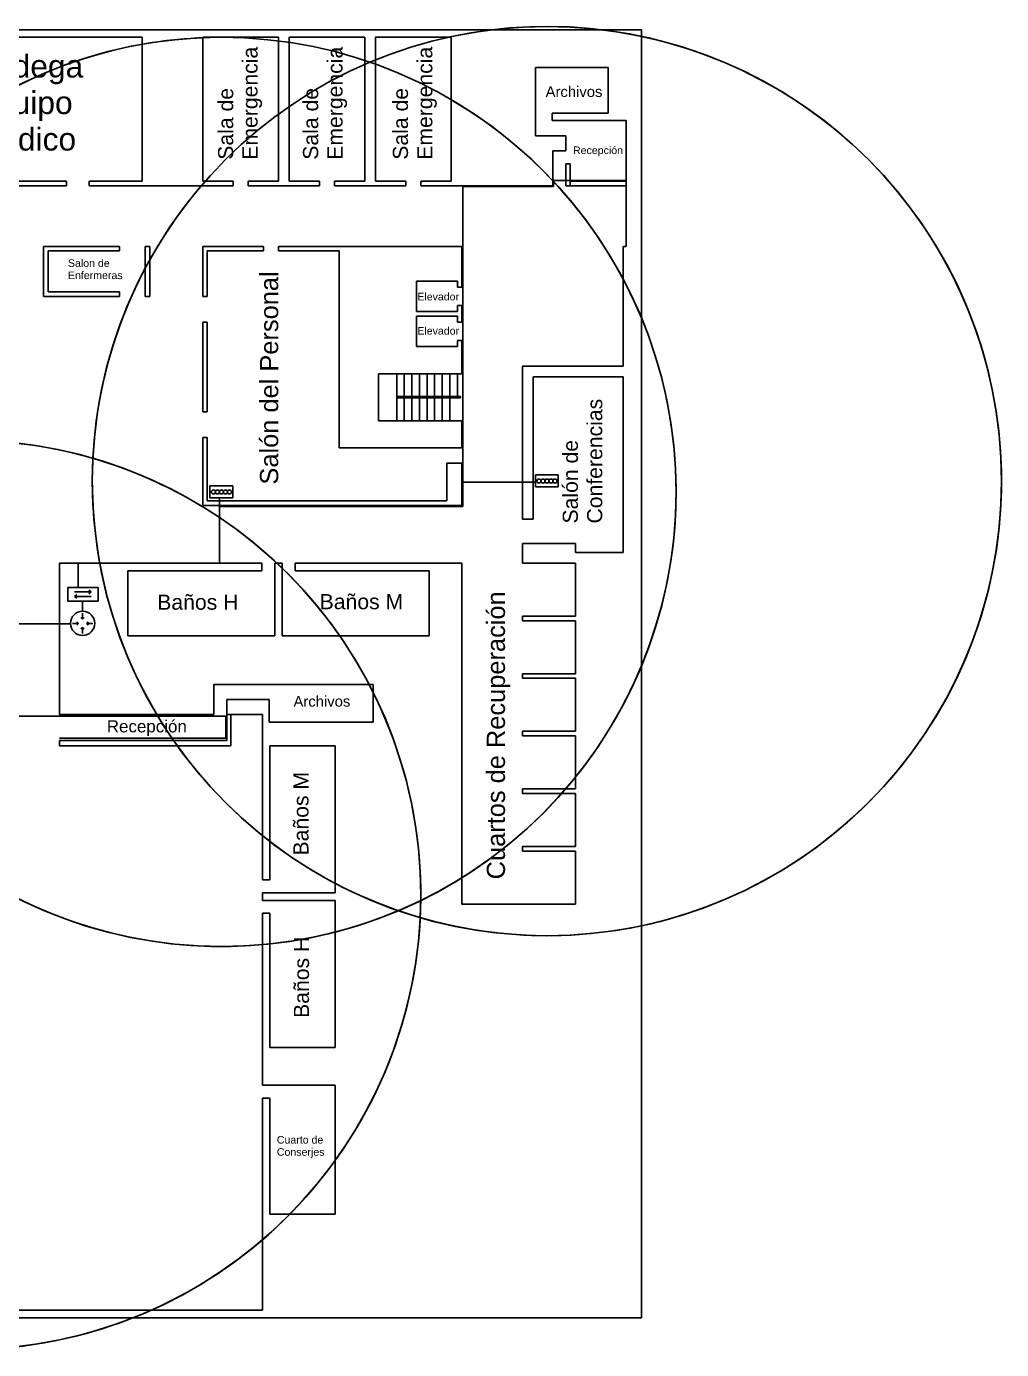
# Model space of a CAD drawing. Header units: millimetres. Extents: x 225 to 740, y 2333 to 4836.
# Drawn here: x 400.6 to 465, y 2358.4 to 2445.8 of the extents above; entities that cross this region are included whole.
import ezdxf

# ---------------------------------------------------------------- set-up
doc = ezdxf.new("R2010")
doc.units = ezdxf.units.MM
for name, color, linetype in [('DefaultArea', 30, 'Continuous'), ('DefaultNetwork', 100, 'Continuous'), ('DefaultTags', 7, 'Continuous'), ('DefaultWalls', 5, 'Continuous'), ('NoF1', 5, 'Continuous')]:
    doc.layers.add(name, color=color, linetype=linetype)
doc.styles.get("Standard").update_dxf_attribs({"font": 'arial.ttf'})

msp = doc.modelspace()

# ---------------------------------------------------------------- linework, layer by layer
at = {"layer": 'DefaultArea'}
for centre in [(434.97, 2415.756), (413.492, 2415.039), (396.643, 2388.444)]:
    msp.add_circle(centre, 30, dxfattribs=at)
for centre, start, end in [((434.97, 2415.756), 139.49625, 102.53477), ((413.492, 2415.039), 92.35993, 163.47919), ((434.97, 2415.756), 119.58947, 119.60559), ((413.492, 2415.039), 181.71494, 59.63613), ((434.97, 2415.756), 132.89586, 132.915), ((396.643, 2388.444), 121.06849, 106.42285)]:
    msp.add_arc(centre, 30, start, end, dxfattribs=at)
at = {"layer": 'DefaultNetwork', "color": 8}
for p, q in [((435.397, 2435.197), (429.411, 2435.197)), ((429.411, 2435.197), (429.426, 2415.679)), ((440.139, 2435.6), (435.397, 2435.6)), ((435.397, 2435.6), (435.397, 2435.197)), ((433.319, 2415.679), (429.426, 2415.679)), ((429.426, 2415.679), (429.426, 2414.088)), ((434.212, 2415.679), (433.319, 2415.679)), ((434.122, 2415.679), (434.212, 2415.679)), ((413.372, 2414.537), (413.372, 2414.647)), ((413.372, 2414.647), (413.372, 2410.347)), ((429.426, 2414.088), (413.372, 2414.088)), ((404.041, 2410.347), (402.797, 2410.347)), ((402.797, 2410.347), (402.797, 2406.325)), ((413.372, 2410.347), (404.041, 2410.347)), ((404.041, 2410.347), (404.041, 2408.741)), ((404.32, 2407.566), (404.32, 2407.841)), ((404.32, 2407.841), (404.32, 2407.17)), ((403.529, 2406.325), (397.475, 2406.325)), ((413.777, 2400.252), (397.471, 2400.252)), ((413.777, 2398.782), (413.777, 2400.252)), ((402.803, 2398.782), (413.777, 2398.782))]:
    msp.add_line(p, q, dxfattribs=at)
at = {"layer": 'DefaultNetwork'}
for p, q in [((434.212, 2416.165), (434.212, 2415.365)), ((435.712, 2416.165), (434.212, 2416.165)), ((435.712, 2415.365), (435.712, 2416.165)), ((412.734, 2415.447), (412.734, 2414.647)), ((414.234, 2415.447), (412.734, 2415.447)), ((414.234, 2414.647), (414.234, 2415.447)), ((434.212, 2415.365), (435.712, 2415.365)), ((412.734, 2414.647), (414.234, 2414.647))]:
    msp.add_line(p, q, dxfattribs=at)
at = {"layer": 'DefaultNetwork', "color": 6}
for p, q in [((403.347, 2407.841), (403.347, 2408.741)), ((403.347, 2408.741), (405.347, 2408.741)), ((404.897, 2408.441), (403.797, 2408.441)), ((403.797, 2408.141), (403.958, 2408.26)), ((403.797, 2408.141), (404.897, 2408.141)), ((403.797, 2408.141), (403.958, 2408.023)), ((404.897, 2408.441), (404.736, 2408.56)), ((404.897, 2408.441), (404.736, 2408.323)), ((405.347, 2408.741), (405.347, 2407.841)), ((405.347, 2407.841), (403.347, 2407.841))]:
    msp.add_line(p, q, dxfattribs=at)
at = {"layer": 'DefaultNetwork', "color": 240, "true_color": 0xed1f24}
for p, q in [((404.056, 2406.363), (403.656, 2406.353)), ((404.056, 2406.363), (403.951, 2406.47)), ((404.056, 2406.363), (403.957, 2406.25)), ((404.328, 2406.642), (404.218, 2406.744)), ((404.328, 2406.642), (404.328, 2407.042)), ((404.328, 2406.642), (404.438, 2406.744)), ((404.6, 2406.363), (404.705, 2406.47)), ((404.6, 2406.363), (405, 2406.353)), ((404.6, 2406.363), (404.699, 2406.25)), ((404.328, 2406.097), (404.218, 2405.995)), ((404.328, 2406.097), (404.328, 2405.697)), ((404.328, 2406.097), (404.438, 2405.995))]:
    msp.add_line(p, q, dxfattribs=at)
at = {"layer": 'DefaultNetwork', "color": 3}
for centre in [(412.962, 2415.039), (413.227, 2415.039), (413.492, 2415.039), (413.757, 2415.039), (414.022, 2415.039), (434.439, 2415.756), (434.705, 2415.756), (434.97, 2415.756), (435.235, 2415.756), (435.499, 2415.756)]:
    msp.add_circle(centre, 0.132, dxfattribs=at)
at = {"layer": 'DefaultNetwork', "color": 240, "true_color": 0xed1f24}
msp.add_circle((404.328, 2406.37), 0.8, dxfattribs=at)
at = {"layer": 'DefaultWalls'}
for p, q in [((241.207, 2445.541), (441.207, 2445.541)), ((241.207, 2445.541), (441.207, 2445.541)), ((241.207, 2445.541), (441.207, 2445.541)), ((241.207, 2445.541), (441.207, 2445.541)), ((393.257, 2445.041), (408.257, 2445.041)), ((393.257, 2445.041), (408.257, 2445.041)), ((393.257, 2445.041), (408.257, 2445.041)), ((393.257, 2445.041), (408.257, 2445.041)), ((408.257, 2445.041), (408.257, 2435.541)), ((408.257, 2445.041), (408.257, 2435.541)), ((408.257, 2445.041), (408.257, 2435.541)), ((408.257, 2445.041), (408.257, 2435.541)), ((412.257, 2445.041), (417.257, 2445.041)), ((412.257, 2435.541), (412.257, 2445.041)), ((412.257, 2445.041), (417.257, 2445.041)), ((412.257, 2435.541), (412.257, 2445.041)), ((412.257, 2445.041), (417.257, 2445.041)), ((412.257, 2435.541), (412.257, 2445.041)), ((412.257, 2445.041), (417.257, 2445.041)), ((412.257, 2435.541), (412.257, 2445.041)), ((417.257, 2445.041), (417.257, 2435.541)), ((417.257, 2445.041), (417.257, 2435.541)), ((417.257, 2445.041), (417.257, 2435.541)), ((417.257, 2445.041), (417.257, 2435.541)), ((417.957, 2445.041), (422.957, 2445.041)), ((417.957, 2435.541), (417.957, 2445.041)), ((417.957, 2445.041), (422.957, 2445.041)), ((417.957, 2435.541), (417.957, 2445.041)), ((417.957, 2445.041), (422.957, 2445.041)), ((417.957, 2435.541), (417.957, 2445.041)), ((417.957, 2445.041), (422.957, 2445.041)), ((417.957, 2435.541), (417.957, 2445.041)), ((422.957, 2445.041), (422.957, 2435.541)), ((422.957, 2445.041), (422.957, 2435.541)), ((422.957, 2445.041), (422.957, 2435.541)), ((422.957, 2445.041), (422.957, 2435.541)), ((423.657, 2445.041), (428.657, 2445.041)), ((423.657, 2435.541), (423.657, 2445.041)), ((423.657, 2445.041), (428.657, 2445.041)), ((423.657, 2435.541), (423.657, 2445.041)), ((423.657, 2445.041), (428.657, 2445.041)), ((423.657, 2435.541), (423.657, 2445.041)), ((423.657, 2445.041), (428.657, 2445.041)), ((423.657, 2435.541), (423.657, 2445.041)), ((428.657, 2445.041), (428.657, 2435.541)), ((428.657, 2445.041), (428.657, 2435.541)), ((428.657, 2445.041), (428.657, 2435.541)), ((428.657, 2445.041), (428.657, 2435.541)), ((441.207, 2445.541), (441.207, 2435.241)), ((441.207, 2445.541), (441.207, 2435.241)), ((441.207, 2445.541), (441.207, 2435.241)), ((441.207, 2445.541), (441.207, 2435.241)), ((434.207, 2438.541), (434.207, 2443.041)), ((434.207, 2443.041), (439.007, 2443.041)), ((434.207, 2438.541), (434.207, 2443.041)), ((434.207, 2443.041), (439.007, 2443.041)), ((434.207, 2438.541), (434.207, 2443.041)), ((434.207, 2443.041), (439.007, 2443.041)), ((434.207, 2438.541), (434.207, 2443.041)), ((434.207, 2443.041), (439.007, 2443.041)), ((439.007, 2443.041), (439.007, 2440.041)), ((439.007, 2443.041), (439.007, 2440.041)), ((439.007, 2443.041), (439.007, 2440.041)), ((439.007, 2443.041), (439.007, 2440.041)), ((439.007, 2440.041), (435.307, 2440.041)), ((435.307, 2440.041), (435.307, 2439.541)), ((439.007, 2440.041), (435.307, 2440.041)), ((435.307, 2440.041), (435.307, 2439.541)), ((439.007, 2440.041), (435.307, 2440.041)), ((435.307, 2440.041), (435.307, 2439.541)), ((439.007, 2440.041), (435.307, 2440.041)), ((435.307, 2440.041), (435.307, 2439.541)), ((435.307, 2439.541), (436.207, 2439.541)), ((435.307, 2439.541), (436.207, 2439.541)), ((435.307, 2439.541), (436.207, 2439.541)), ((435.307, 2439.541), (436.207, 2439.541)), ((440.207, 2439.541), (440.207, 2435.541)), ((440.207, 2439.541), (440.207, 2435.541)), ((440.207, 2439.541), (440.207, 2435.541)), ((440.207, 2439.541), (440.207, 2435.541)), ((436.207, 2438.541), (434.207, 2438.541)), ((436.207, 2438.541), (434.207, 2438.541)), ((436.207, 2438.541), (434.207, 2438.541)), ((436.207, 2438.541), (434.207, 2438.541)), ((435.357, 2435.541), (435.357, 2437.541)), ((435.357, 2437.541), (436.207, 2437.541)), ((435.357, 2435.541), (435.357, 2437.541)), ((435.357, 2437.541), (436.207, 2437.541)), ((435.357, 2435.541), (435.357, 2437.541)), ((435.357, 2437.541), (436.207, 2437.541)), ((435.357, 2435.541), (435.357, 2437.541)), ((435.357, 2437.541), (436.207, 2437.541)), ((436.207, 2436.691), (436.507, 2436.691)), ((436.207, 2436.691), (436.507, 2436.691)), ((436.207, 2436.691), (436.507, 2436.691)), ((436.207, 2436.691), (436.507, 2436.691)), ((436.507, 2436.691), (436.507, 2435.541)), ((436.507, 2436.691), (436.507, 2435.541)), ((436.507, 2436.691), (436.507, 2435.541)), ((436.507, 2436.691), (436.507, 2435.541)), ((403.257, 2435.541), (398.257, 2435.541)), ((403.257, 2435.541), (398.257, 2435.541)), ((403.257, 2435.541), (398.257, 2435.541)), ((403.257, 2435.541), (398.257, 2435.541)), ((398.257, 2435.241), (403.257, 2435.241)), ((398.257, 2435.241), (403.257, 2435.241)), ((398.257, 2435.241), (403.257, 2435.241)), ((398.257, 2435.241), (403.257, 2435.241)), ((403.257, 2435.541), (403.257, 2435.241)), ((403.257, 2435.541), (403.257, 2435.241)), ((403.257, 2435.541), (403.257, 2435.241)), ((403.257, 2435.541), (403.257, 2435.241)), ((408.257, 2435.541), (404.757, 2435.541)), ((408.257, 2435.541), (404.757, 2435.541)), ((404.757, 2435.541), (404.757, 2435.241)), ((408.257, 2435.541), (404.757, 2435.541)), ((408.257, 2435.541), (404.757, 2435.541)), ((404.757, 2435.541), (404.757, 2435.241)), ((408.257, 2435.541), (404.757, 2435.541)), ((408.257, 2435.541), (404.757, 2435.541)), ((404.757, 2435.541), (404.757, 2435.241)), ((408.257, 2435.541), (404.757, 2435.541)), ((408.257, 2435.541), (404.757, 2435.541)), ((404.757, 2435.541), (404.757, 2435.241)), ((404.757, 2435.241), (414.257, 2435.241)), ((404.757, 2435.241), (414.257, 2435.241)), ((404.757, 2435.241), (414.257, 2435.241)), ((404.757, 2435.241), (414.257, 2435.241)), ((412.257, 2435.541), (414.257, 2435.541)), ((414.257, 2435.541), (412.257, 2435.541)), ((412.257, 2435.541), (414.257, 2435.541)), ((412.257, 2435.541), (414.257, 2435.541)), ((414.257, 2435.541), (412.257, 2435.541)), ((412.257, 2435.541), (414.257, 2435.541)), ((412.257, 2435.541), (414.257, 2435.541)), ((414.257, 2435.541), (412.257, 2435.541)), ((412.257, 2435.541), (414.257, 2435.541)), ((412.257, 2435.541), (414.257, 2435.541)), ((414.257, 2435.541), (412.257, 2435.541)), ((412.257, 2435.541), (414.257, 2435.541)), ((414.257, 2435.541), (414.257, 2435.241)), ((414.257, 2435.541), (414.257, 2435.241)), ((414.257, 2435.541), (414.257, 2435.241)), ((414.257, 2435.541), (414.257, 2435.241)), ((415.257, 2435.541), (417.257, 2435.541)), ((417.257, 2435.541), (415.257, 2435.541)), ((415.257, 2435.541), (415.257, 2435.241)), ((415.257, 2435.541), (417.257, 2435.541)), ((417.257, 2435.541), (415.257, 2435.541)), ((415.257, 2435.541), (415.257, 2435.241)), ((415.257, 2435.541), (417.257, 2435.541)), ((417.257, 2435.541), (415.257, 2435.541)), ((415.257, 2435.541), (415.257, 2435.241)), ((415.257, 2435.541), (417.257, 2435.541)), ((417.257, 2435.541), (415.257, 2435.541)), ((415.257, 2435.541), (415.257, 2435.241)), ((415.257, 2435.241), (419.957, 2435.241)), ((415.257, 2435.241), (419.957, 2435.241)), ((415.257, 2435.241), (419.957, 2435.241)), ((415.257, 2435.241), (419.957, 2435.241)), ((417.957, 2435.541), (419.957, 2435.541)), ((419.957, 2435.541), (417.957, 2435.541)), ((417.957, 2435.541), (419.957, 2435.541)), ((417.957, 2435.541), (419.957, 2435.541)), ((419.957, 2435.541), (417.957, 2435.541)), ((417.957, 2435.541), (419.957, 2435.541)), ((417.957, 2435.541), (419.957, 2435.541)), ((419.957, 2435.541), (417.957, 2435.541)), ((417.957, 2435.541), (419.957, 2435.541)), ((417.957, 2435.541), (419.957, 2435.541)), ((419.957, 2435.541), (417.957, 2435.541)), ((417.957, 2435.541), (419.957, 2435.541)), ((419.957, 2435.541), (419.957, 2435.241)), ((419.957, 2435.541), (419.957, 2435.241)), ((419.957, 2435.541), (419.957, 2435.241)), ((419.957, 2435.541), (419.957, 2435.241)), ((420.957, 2435.541), (422.957, 2435.541)), ((422.957, 2435.541), (420.957, 2435.541)), ((420.957, 2435.541), (420.957, 2435.241)), ((420.957, 2435.541), (422.957, 2435.541)), ((422.957, 2435.541), (420.957, 2435.541)), ((420.957, 2435.541), (420.957, 2435.241)), ((420.957, 2435.541), (422.957, 2435.541)), ((422.957, 2435.541), (420.957, 2435.541)), ((420.957, 2435.541), (420.957, 2435.241)), ((420.957, 2435.541), (422.957, 2435.541)), ((422.957, 2435.541), (420.957, 2435.541)), ((420.957, 2435.541), (420.957, 2435.241)), ((420.957, 2435.241), (425.657, 2435.241)), ((420.957, 2435.241), (425.657, 2435.241)), ((420.957, 2435.241), (425.657, 2435.241)), ((420.957, 2435.241), (425.657, 2435.241)), ((423.657, 2435.541), (425.657, 2435.541)), ((425.657, 2435.541), (423.657, 2435.541)), ((423.657, 2435.541), (425.657, 2435.541)), ((425.657, 2435.541), (423.657, 2435.541)), ((423.657, 2435.541), (425.657, 2435.541)), ((425.657, 2435.541), (423.657, 2435.541)), ((423.657, 2435.541), (425.657, 2435.541)), ((425.657, 2435.541), (423.657, 2435.541)), ((425.657, 2435.541), (425.657, 2435.241)), ((425.657, 2435.541), (425.657, 2435.241)), ((425.657, 2435.541), (425.657, 2435.241)), ((425.657, 2435.541), (425.657, 2435.241)), ((426.657, 2435.541), (428.657, 2435.541)), ((428.657, 2435.541), (426.657, 2435.541)), ((426.657, 2435.541), (426.657, 2435.241)), ((426.657, 2435.541), (428.657, 2435.541)), ((428.657, 2435.541), (426.657, 2435.541)), ((426.657, 2435.541), (426.657, 2435.241)), ((426.657, 2435.541), (428.657, 2435.541)), ((428.657, 2435.541), (426.657, 2435.541)), ((426.657, 2435.541), (426.657, 2435.241)), ((426.657, 2435.541), (428.657, 2435.541)), ((428.657, 2435.541), (426.657, 2435.541)), ((426.657, 2435.541), (426.657, 2435.241)), ((426.657, 2435.241), (435.357, 2435.241)), ((426.657, 2435.241), (435.357, 2435.241)), ((426.657, 2435.241), (435.357, 2435.241)), ((426.657, 2435.241), (435.357, 2435.241)), ((435.357, 2435.541), (435.357, 2435.241)), ((435.357, 2435.541), (435.357, 2435.241)), ((435.357, 2435.541), (435.357, 2435.241)), ((435.357, 2435.541), (435.357, 2435.241)), ((436.207, 2435.541), (436.207, 2435.241)), ((436.207, 2435.541), (436.207, 2435.241)), ((436.207, 2435.541), (436.207, 2435.241)), ((436.207, 2435.541), (436.207, 2435.241)), ((436.207, 2435.241), (440.207, 2435.241)), ((436.207, 2435.241), (440.207, 2435.241)), ((436.207, 2435.241), (440.207, 2435.241)), ((436.507, 2435.541), (440.207, 2435.541)), ((436.507, 2435.541), (436.507, 2435.241)), ((436.507, 2435.541), (440.207, 2435.541)), ((436.507, 2435.541), (436.507, 2435.241)), ((436.507, 2435.541), (440.207, 2435.541)), ((436.507, 2435.541), (436.507, 2435.241)), ((436.507, 2435.541), (440.207, 2435.541)), ((436.507, 2435.541), (436.507, 2435.241)), ((440.207, 2435.541), (440.207, 2435.241)), ((440.207, 2435.541), (440.207, 2435.241)), ((440.207, 2435.541), (440.207, 2435.241)), ((440.207, 2435.541), (440.207, 2435.241)), ((401.757, 2431.241), (406.757, 2431.241)), ((401.757, 2430.941), (401.757, 2431.241)), ((401.757, 2431.241), (406.757, 2431.241)), ((401.757, 2430.941), (401.757, 2431.241)), ((401.757, 2431.241), (406.757, 2431.241)), ((401.757, 2430.941), (401.757, 2431.241)), ((401.757, 2431.241), (406.757, 2431.241)), ((401.757, 2430.941), (401.757, 2431.241)), ((401.757, 2427.941), (401.757, 2430.941)), ((401.757, 2427.941), (401.757, 2430.941)), ((401.757, 2427.941), (401.757, 2430.941)), ((401.757, 2427.941), (401.757, 2430.941)), ((402.057, 2430.941), (406.757, 2430.941)), ((402.057, 2428.241), (402.057, 2430.941)), ((402.057, 2430.941), (406.757, 2430.941)), ((402.057, 2428.241), (402.057, 2430.941)), ((402.057, 2430.941), (406.757, 2430.941)), ((402.057, 2428.241), (402.057, 2430.941)), ((402.057, 2430.941), (406.757, 2430.941)), ((402.057, 2428.241), (402.057, 2430.941)), ((406.757, 2430.941), (406.757, 2431.241)), ((406.757, 2430.941), (406.757, 2431.241)), ((406.757, 2430.941), (406.757, 2431.241)), ((406.757, 2430.941), (406.757, 2431.241)), ((408.457, 2431.241), (408.757, 2431.241)), ((408.457, 2430.941), (408.457, 2431.241)), ((408.457, 2431.241), (408.757, 2431.241)), ((408.457, 2430.941), (408.457, 2431.241)), ((408.457, 2431.241), (408.757, 2431.241)), ((408.457, 2430.941), (408.457, 2431.241)), ((408.457, 2431.241), (408.757, 2431.241)), ((408.457, 2430.941), (408.457, 2431.241)), ((408.457, 2430.941), (408.457, 2427.941)), ((408.457, 2430.941), (408.457, 2427.941)), ((408.457, 2430.941), (408.457, 2427.941)), ((408.457, 2430.941), (408.457, 2427.941)), ((408.757, 2430.941), (408.757, 2431.241)), ((408.757, 2430.941), (408.757, 2431.241)), ((408.757, 2430.941), (408.757, 2431.241)), ((408.757, 2430.941), (408.757, 2431.241)), ((408.757, 2430.941), (408.757, 2427.941)), ((408.757, 2430.941), (408.757, 2427.941)), ((408.757, 2430.941), (408.757, 2427.941)), ((408.757, 2430.941), (408.757, 2427.941)), ((412.257, 2431.241), (416.257, 2431.241)), ((412.257, 2431.241), (412.557, 2431.241)), ((412.257, 2431.241), (412.257, 2430.941)), ((412.257, 2431.241), (416.257, 2431.241)), ((412.257, 2431.241), (412.557, 2431.241)), ((412.257, 2431.241), (412.257, 2430.941)), ((412.257, 2431.241), (416.257, 2431.241)), ((412.257, 2431.241), (412.557, 2431.241)), ((412.257, 2431.241), (412.257, 2430.941)), ((412.257, 2431.241), (416.257, 2431.241)), ((412.257, 2431.241), (412.557, 2431.241)), ((412.257, 2431.241), (412.257, 2430.941)), ((412.257, 2430.941), (412.257, 2427.941)), ((412.257, 2430.941), (412.257, 2427.941)), ((412.257, 2430.941), (412.257, 2427.941)), ((412.257, 2430.941), (412.257, 2427.941)), ((412.557, 2430.941), (416.257, 2430.941)), ((412.557, 2430.941), (416.257, 2430.941)), ((412.557, 2430.941), (412.557, 2427.941)), ((412.557, 2430.941), (416.257, 2430.941)), ((412.557, 2430.941), (416.257, 2430.941)), ((412.557, 2430.941), (412.557, 2427.941)), ((412.557, 2430.941), (416.257, 2430.941)), ((412.557, 2430.941), (416.257, 2430.941)), ((412.557, 2430.941), (412.557, 2427.941)), ((412.557, 2430.941), (416.257, 2430.941)), ((412.557, 2430.941), (416.257, 2430.941)), ((412.557, 2430.941), (412.557, 2427.941)), ((416.257, 2431.241), (416.257, 2430.941)), ((416.257, 2431.241), (416.257, 2430.941)), ((416.257, 2431.241), (416.257, 2430.941)), ((416.257, 2431.241), (416.257, 2430.941)), ((417.257, 2431.241), (429.357, 2431.241)), ((421.257, 2431.241), (417.257, 2431.241)), ((417.257, 2431.241), (417.257, 2430.941)), ((417.257, 2431.241), (417.257, 2430.941)), ((417.257, 2431.241), (429.357, 2431.241)), ((421.257, 2431.241), (417.257, 2431.241)), ((417.257, 2431.241), (417.257, 2430.941)), ((417.257, 2431.241), (417.257, 2430.941)), ((417.257, 2431.241), (429.357, 2431.241)), ((421.257, 2431.241), (417.257, 2431.241)), ((417.257, 2431.241), (417.257, 2430.941)), ((417.257, 2431.241), (417.257, 2430.941)), ((417.257, 2431.241), (429.357, 2431.241)), ((421.257, 2431.241), (417.257, 2431.241)), ((417.257, 2431.241), (417.257, 2430.941)), ((417.257, 2431.241), (417.257, 2430.941)), ((417.257, 2430.941), (421.257, 2430.941)), ((417.257, 2430.941), (421.257, 2430.941)), ((417.257, 2430.941), (421.257, 2430.941)), ((417.257, 2430.941), (421.257, 2430.941)), ((417.257, 2430.941), (421.257, 2430.941)), ((417.257, 2430.941), (421.257, 2430.941)), ((417.257, 2430.941), (421.257, 2430.941)), ((417.257, 2430.941), (421.257, 2430.941)), ((421.257, 2430.941), (421.257, 2417.941)), ((421.257, 2430.941), (421.257, 2417.941)), ((421.257, 2430.941), (421.257, 2417.941)), ((421.257, 2430.941), (421.257, 2417.941)), ((429.357, 2431.241), (429.357, 2430.941)), ((429.357, 2431.241), (429.357, 2430.941)), ((429.357, 2431.241), (429.357, 2430.941)), ((429.357, 2431.241), (429.357, 2430.941)), ((429.357, 2430.941), (429.357, 2428.541)), ((429.357, 2430.941), (429.357, 2428.941)), ((429.357, 2430.941), (429.357, 2428.541)), ((429.357, 2430.941), (429.357, 2428.941)), ((429.357, 2430.941), (429.357, 2428.541)), ((429.357, 2430.941), (429.357, 2428.941)), ((429.357, 2430.941), (429.357, 2428.541)), ((429.357, 2430.941), (429.357, 2428.941)), ((440.007, 2431.241), (440.007, 2423.341)), ((440.007, 2431.241), (440.007, 2423.341)), ((440.007, 2431.241), (440.007, 2423.341)), ((440.007, 2431.241), (440.007, 2423.341)), ((441.207, 2431.241), (441.207, 2360.541)), ((441.207, 2431.241), (441.207, 2360.541)), ((441.207, 2431.241), (441.207, 2360.541)), ((441.207, 2431.241), (441.207, 2360.541)), ((406.757, 2428.241), (402.057, 2428.241)), ((406.757, 2428.241), (402.057, 2428.241)), ((406.757, 2428.241), (402.057, 2428.241)), ((406.757, 2428.241), (402.057, 2428.241)), ((406.757, 2428.241), (406.757, 2427.941)), ((406.757, 2428.241), (406.757, 2427.941)), ((406.757, 2428.241), (406.757, 2427.941)), ((406.757, 2428.241), (406.757, 2427.941)), ((429.057, 2428.941), (426.357, 2428.941)), ((426.357, 2428.941), (426.357, 2426.941)), ((429.057, 2428.941), (426.357, 2428.941)), ((426.357, 2428.941), (426.357, 2426.941)), ((429.057, 2428.941), (426.357, 2428.941)), ((426.357, 2428.941), (426.357, 2426.941)), ((429.057, 2428.941), (426.357, 2428.941)), ((426.357, 2428.941), (426.357, 2426.941)), ((429.057, 2428.941), (429.057, 2428.541)), ((429.057, 2428.941), (429.057, 2428.541)), ((429.057, 2428.941), (429.057, 2428.541)), ((429.057, 2428.941), (429.057, 2428.541)), ((429.057, 2428.541), (429.357, 2428.541)), ((429.057, 2428.541), (429.357, 2428.541)), ((429.057, 2428.541), (429.357, 2428.541)), ((429.057, 2428.541), (429.357, 2428.541)), ((406.757, 2427.941), (401.757, 2427.941)), ((406.757, 2427.941), (401.757, 2427.941)), ((406.757, 2427.941), (401.757, 2427.941)), ((406.757, 2427.941), (401.757, 2427.941)), ((408.757, 2427.941), (408.457, 2427.941)), ((408.757, 2427.941), (408.457, 2427.941)), ((408.757, 2427.941), (408.457, 2427.941)), ((408.757, 2427.941), (408.457, 2427.941)), ((412.257, 2427.941), (412.557, 2427.941)), ((412.257, 2427.941), (412.557, 2427.941)), ((412.257, 2427.941), (412.557, 2427.941)), ((412.257, 2427.941), (412.557, 2427.941)), ((429.057, 2427.341), (429.057, 2426.941)), ((429.057, 2427.341), (429.357, 2427.341)), ((429.057, 2427.341), (429.057, 2426.941)), ((429.057, 2427.341), (429.357, 2427.341)), ((429.057, 2427.341), (429.057, 2426.941)), ((429.057, 2427.341), (429.357, 2427.341)), ((429.057, 2427.341), (429.057, 2426.941)), ((429.057, 2427.341), (429.357, 2427.341)), ((429.357, 2427.341), (429.357, 2426.241)), ((429.357, 2427.341), (429.357, 2426.241)), ((429.357, 2427.341), (429.357, 2426.241)), ((429.357, 2427.341), (429.357, 2426.241)), ((426.357, 2426.941), (429.057, 2426.941)), ((426.357, 2426.941), (429.057, 2426.941)), ((426.357, 2426.941), (429.057, 2426.941)), ((426.357, 2426.941), (429.057, 2426.941)), ((426.357, 2426.641), (429.057, 2426.641)), ((426.357, 2426.641), (426.357, 2424.641)), ((426.357, 2426.641), (429.057, 2426.641)), ((426.357, 2426.641), (426.357, 2424.641)), ((426.357, 2426.641), (429.057, 2426.641)), ((426.357, 2426.641), (426.357, 2424.641)), ((426.357, 2426.641), (429.057, 2426.641)), ((426.357, 2426.641), (426.357, 2424.641)), ((429.057, 2426.641), (429.057, 2426.241)), ((429.057, 2426.641), (429.057, 2426.241)), ((429.057, 2426.641), (429.057, 2426.241)), ((429.057, 2426.641), (429.057, 2426.241)), ((412.257, 2426.241), (412.257, 2420.321)), ((412.257, 2426.241), (412.557, 2426.241)), ((412.257, 2426.241), (412.257, 2420.321)), ((412.257, 2426.241), (412.557, 2426.241)), ((412.257, 2426.241), (412.257, 2420.321)), ((412.257, 2426.241), (412.557, 2426.241)), ((412.257, 2426.241), (412.257, 2420.321)), ((412.257, 2426.241), (412.557, 2426.241)), ((412.557, 2426.241), (412.557, 2420.321)), ((412.557, 2426.241), (412.557, 2420.321)), ((412.557, 2426.241), (412.557, 2420.321)), ((412.557, 2426.241), (412.557, 2420.321)), ((429.357, 2426.241), (429.057, 2426.241)), ((429.357, 2426.241), (429.057, 2426.241)), ((429.357, 2426.241), (429.057, 2426.241)), ((429.357, 2426.241), (429.057, 2426.241)), ((429.057, 2425.041), (429.057, 2424.641)), ((429.357, 2425.041), (429.057, 2425.041)), ((429.057, 2425.041), (429.057, 2424.641)), ((429.357, 2425.041), (429.057, 2425.041)), ((429.057, 2425.041), (429.057, 2424.641)), ((429.357, 2425.041), (429.057, 2425.041)), ((429.057, 2425.041), (429.057, 2424.641)), ((429.357, 2425.041), (429.057, 2425.041)), ((429.357, 2425.041), (429.357, 2422.841)), ((429.357, 2424.641), (429.357, 2425.041)), ((429.357, 2425.041), (429.357, 2422.841)), ((429.357, 2424.641), (429.357, 2425.041)), ((429.357, 2425.041), (429.357, 2422.841)), ((429.357, 2424.641), (429.357, 2425.041)), ((429.357, 2425.041), (429.357, 2422.841)), ((429.357, 2424.641), (429.357, 2425.041)), ((426.357, 2424.641), (429.057, 2424.641)), ((426.357, 2424.641), (429.057, 2424.641)), ((426.357, 2424.641), (429.057, 2424.641)), ((426.357, 2424.641), (429.057, 2424.641)), ((433.357, 2423.341), (433.357, 2413.241)), ((440.007, 2423.341), (433.357, 2423.341)), ((433.357, 2423.341), (433.357, 2413.241)), ((440.007, 2423.341), (433.357, 2423.341)), ((433.357, 2423.341), (433.357, 2413.241)), ((440.007, 2423.341), (433.357, 2423.341)), ((433.357, 2423.341), (433.357, 2413.241)), ((440.007, 2423.341), (433.357, 2423.341)), ((429.057, 2422.841), (423.857, 2422.841)), ((423.857, 2422.841), (423.857, 2419.741)), ((423.857, 2422.841), (423.857, 2421.291)), ((429.057, 2422.841), (423.857, 2422.841)), ((423.857, 2422.841), (423.857, 2419.741)), ((423.857, 2422.841), (423.857, 2421.291)), ((429.057, 2422.841), (423.857, 2422.841)), ((423.857, 2422.841), (423.857, 2419.741)), ((423.857, 2422.841), (423.857, 2421.291)), ((429.057, 2422.841), (423.857, 2422.841)), ((423.857, 2422.841), (423.857, 2419.741)), ((423.857, 2422.841), (423.857, 2421.291)), ((425.057, 2421.341), (425.057, 2422.841)), ((425.057, 2422.841), (425.057, 2419.741)), ((425.057, 2422.841), (425.457, 2422.841)), ((425.057, 2421.341), (425.057, 2422.841)), ((425.057, 2422.841), (425.057, 2419.741)), ((425.057, 2421.341), (425.057, 2422.841)), ((425.057, 2422.841), (425.057, 2419.741)), ((425.057, 2422.841), (425.457, 2422.841)), ((425.057, 2421.341), (425.057, 2422.841)), ((425.057, 2422.841), (425.057, 2419.741)), ((425.057, 2421.341), (425.057, 2422.841)), ((425.057, 2422.841), (425.057, 2419.741)), ((425.057, 2422.841), (425.457, 2422.841)), ((425.057, 2421.341), (425.057, 2422.841)), ((425.057, 2422.841), (425.057, 2419.741)), ((425.057, 2421.341), (425.057, 2422.841)), ((425.057, 2422.841), (425.057, 2419.741)), ((425.057, 2422.841), (425.457, 2422.841)), ((425.057, 2421.341), (425.057, 2422.841)), ((425.057, 2422.841), (425.057, 2419.741)), ((425.557, 2422.841), (425.557, 2421.341)), ((425.557, 2422.841), (425.557, 2421.341)), ((425.557, 2422.841), (425.557, 2421.341)), ((425.557, 2422.841), (425.557, 2421.341)), ((425.857, 2422.841), (426.257, 2422.841)), ((425.857, 2422.841), (426.257, 2422.841)), ((425.857, 2422.841), (426.257, 2422.841)), ((425.857, 2422.841), (426.257, 2422.841)), ((426.057, 2422.841), (426.057, 2421.341)), ((426.057, 2422.841), (426.057, 2421.341)), ((426.057, 2422.841), (426.057, 2421.341)), ((426.057, 2422.841), (426.057, 2421.341)), ((426.557, 2422.841), (426.557, 2421.341)), ((426.557, 2422.841), (426.557, 2421.341)), ((426.557, 2422.841), (426.557, 2421.341)), ((426.557, 2422.841), (426.557, 2421.341)), ((426.654, 2422.841), (427.054, 2422.841)), ((426.654, 2422.841), (427.054, 2422.841)), ((426.654, 2422.841), (427.054, 2422.841)), ((426.654, 2422.841), (427.054, 2422.841)), ((427.057, 2422.841), (427.057, 2421.341)), ((427.057, 2422.841), (427.057, 2421.341)), ((427.057, 2422.841), (427.057, 2421.341)), ((427.057, 2422.841), (427.057, 2421.341)), ((427.454, 2422.841), (427.854, 2422.841)), ((427.454, 2422.841), (427.854, 2422.841)), ((427.454, 2422.841), (427.854, 2422.841)), ((427.454, 2422.841), (427.854, 2422.841)), ((427.557, 2422.841), (427.557, 2421.341)), ((427.557, 2422.841), (427.557, 2421.341)), ((427.557, 2422.841), (427.557, 2421.341)), ((427.557, 2422.841), (427.557, 2421.341)), ((428.057, 2422.841), (428.057, 2421.341)), ((428.057, 2422.841), (428.057, 2421.341)), ((428.057, 2422.841), (428.057, 2421.341)), ((428.057, 2422.841), (428.057, 2421.341)), ((428.254, 2422.841), (428.654, 2422.841)), ((428.254, 2422.841), (428.654, 2422.841)), ((428.254, 2422.841), (428.654, 2422.841)), ((428.254, 2422.841), (428.654, 2422.841)), ((428.557, 2422.841), (428.557, 2421.341)), ((428.557, 2422.841), (428.557, 2421.341)), ((428.557, 2422.841), (428.557, 2421.341)), ((428.557, 2422.841), (428.557, 2421.341)), ((429.057, 2422.841), (429.357, 2422.841)), ((429.057, 2422.841), (429.057, 2421.341)), ((429.057, 2422.841), (429.357, 2422.841)), ((429.057, 2422.841), (429.057, 2421.341)), ((429.057, 2422.841), (429.357, 2422.841)), ((429.057, 2422.841), (429.057, 2421.341)), ((429.057, 2422.841), (429.357, 2422.841)), ((429.057, 2422.841), (429.057, 2421.341)), ((434.057, 2422.641), (434.057, 2413.241)), ((440.007, 2422.641), (434.057, 2422.641)), ((434.057, 2422.641), (434.057, 2413.241)), ((440.007, 2422.641), (434.057, 2422.641)), ((434.057, 2422.641), (434.057, 2413.241)), ((440.007, 2422.641), (434.057, 2422.641)), ((434.057, 2422.641), (434.057, 2413.241)), ((440.007, 2422.641), (434.057, 2422.641)), ((440.007, 2422.641), (440.007, 2411.041)), ((440.007, 2422.641), (440.007, 2411.041)), ((440.007, 2422.641), (440.007, 2411.041)), ((440.007, 2422.641), (440.007, 2411.041)), ((425.057, 2421.341), (429.057, 2421.341)), ((425.057, 2421.341), (429.057, 2421.341)), ((425.057, 2421.341), (429.057, 2421.341)), ((425.057, 2421.341), (429.057, 2421.341)), ((425.057, 2421.341), (429.057, 2421.341)), ((425.057, 2421.341), (429.057, 2421.341)), ((425.057, 2421.341), (429.057, 2421.341)), ((425.057, 2421.341), (429.057, 2421.341)), ((425.057, 2421.241), (429.057, 2421.241)), ((425.057, 2421.241), (429.057, 2421.241)), ((425.057, 2421.241), (429.057, 2421.241)), ((425.057, 2421.241), (429.057, 2421.241)), ((425.057, 2421.241), (429.057, 2421.241)), ((425.057, 2421.241), (429.057, 2421.241)), ((425.057, 2421.241), (429.057, 2421.241)), ((425.057, 2421.241), (429.057, 2421.241)), ((425.457, 2421.341), (425.857, 2421.341)), ((425.457, 2421.341), (425.557, 2421.341)), ((425.457, 2421.341), (425.857, 2421.341)), ((425.457, 2421.341), (425.557, 2421.341)), ((425.457, 2421.341), (425.857, 2421.341)), ((425.457, 2421.341), (425.557, 2421.341)), ((425.457, 2421.341), (425.857, 2421.341)), ((425.457, 2421.341), (425.557, 2421.341)), ((426.257, 2421.341), (426.654, 2421.341)), ((426.257, 2421.341), (426.654, 2421.341)), ((426.257, 2421.341), (426.654, 2421.341)), ((426.257, 2421.341), (426.654, 2421.341)), ((426.257, 2421.341), (426.654, 2421.341)), ((426.257, 2421.341), (426.654, 2421.341)), ((426.257, 2421.341), (426.654, 2421.341)), ((426.257, 2421.341), (426.654, 2421.341)), ((427.054, 2421.341), (427.454, 2421.341)), ((427.054, 2421.341), (427.454, 2421.341)), ((427.054, 2421.341), (427.454, 2421.341)), ((427.054, 2421.341), (427.454, 2421.341)), ((427.054, 2421.341), (427.454, 2421.341)), ((427.054, 2421.341), (427.454, 2421.341)), ((427.054, 2421.341), (427.454, 2421.341)), ((427.054, 2421.341), (427.454, 2421.341)), ((427.854, 2421.341), (428.254, 2421.341)), ((427.854, 2421.341), (428.254, 2421.341)), ((427.854, 2421.341), (428.254, 2421.341)), ((427.854, 2421.341), (428.254, 2421.341)), ((427.854, 2421.341), (428.254, 2421.341)), ((427.854, 2421.341), (428.254, 2421.341)), ((427.854, 2421.341), (428.254, 2421.341)), ((427.854, 2421.341), (428.254, 2421.341)), ((429.257, 2421.341), (429.057, 2421.341)), ((429.257, 2421.341), (429.057, 2421.341)), ((429.257, 2421.341), (429.057, 2421.341)), ((429.257, 2421.341), (429.057, 2421.341)), ((429.057, 2421.241), (429.257, 2421.241)), ((429.057, 2421.241), (429.257, 2421.241)), ((429.057, 2421.241), (429.257, 2421.241)), ((429.057, 2421.241), (429.257, 2421.241)), ((429.257, 2421.241), (429.257, 2421.341)), ((429.257, 2421.241), (429.257, 2421.341)), ((429.257, 2421.241), (429.257, 2421.341)), ((429.257, 2421.241), (429.257, 2421.341)), ((412.257, 2420.321), (412.557, 2420.321)), ((412.257, 2420.321), (412.557, 2420.321)), ((412.257, 2420.321), (412.557, 2420.321)), ((412.257, 2420.321), (412.557, 2420.321)), ((423.857, 2419.741), (429.057, 2419.741)), ((423.857, 2419.741), (429.057, 2419.741)), ((423.857, 2419.741), (429.057, 2419.741)), ((423.857, 2419.741), (429.057, 2419.741)), ((429.057, 2419.741), (429.357, 2419.741)), ((429.057, 2419.741), (429.357, 2419.741)), ((429.057, 2419.741), (429.357, 2419.741)), ((429.057, 2419.741), (429.357, 2419.741)), ((429.357, 2419.741), (429.357, 2417.941)), ((429.357, 2419.741), (429.357, 2417.941)), ((429.357, 2419.741), (429.357, 2417.941)), ((429.357, 2419.741), (429.357, 2417.941)), ((412.257, 2418.621), (412.257, 2414.141)), ((412.257, 2418.621), (412.557, 2418.621)), ((412.257, 2418.621), (412.257, 2414.141)), ((412.257, 2418.621), (412.557, 2418.621)), ((412.257, 2418.621), (412.257, 2414.141)), ((412.257, 2418.621), (412.557, 2418.621)), ((412.257, 2418.621), (412.257, 2414.141)), ((412.257, 2418.621), (412.557, 2418.621)), ((412.557, 2418.621), (412.557, 2414.441)), ((412.557, 2418.621), (412.557, 2414.441)), ((412.557, 2418.621), (412.557, 2414.441)), ((412.557, 2418.621), (412.557, 2414.441)), ((421.257, 2417.941), (429.057, 2417.941)), ((421.257, 2417.941), (429.057, 2417.941)), ((421.257, 2417.941), (429.057, 2417.941)), ((421.257, 2417.941), (429.057, 2417.941)), ((429.057, 2417.941), (429.357, 2417.941)), ((429.057, 2417.941), (429.357, 2417.941)), ((429.057, 2417.941), (429.357, 2417.941)), ((429.057, 2417.941), (429.357, 2417.941)), ((429.057, 2416.941), (428.357, 2416.941)), ((428.357, 2416.941), (428.357, 2414.441)), ((429.057, 2416.941), (428.357, 2416.941)), ((428.357, 2416.941), (428.357, 2414.441)), ((429.057, 2416.941), (428.357, 2416.941)), ((428.357, 2416.941), (428.357, 2414.441)), ((429.057, 2416.941), (428.357, 2416.941)), ((428.357, 2416.941), (428.357, 2414.441)), ((429.057, 2416.941), (429.357, 2416.941)), ((429.057, 2416.941), (429.357, 2416.941)), ((429.057, 2416.941), (429.357, 2416.941)), ((429.057, 2416.941), (429.357, 2416.941)), ((429.357, 2416.941), (429.357, 2414.141)), ((429.357, 2416.941), (429.357, 2414.141)), ((429.357, 2416.941), (429.357, 2414.141)), ((429.357, 2416.941), (429.357, 2414.141)), ((412.557, 2414.441), (428.357, 2414.441)), ((412.557, 2414.441), (428.357, 2414.441)), ((412.557, 2414.441), (428.357, 2414.441)), ((412.557, 2414.441), (428.357, 2414.441)), ((412.257, 2414.141), (429.357, 2414.141)), ((412.257, 2414.141), (429.357, 2414.141)), ((412.257, 2414.141), (429.357, 2414.141)), ((412.257, 2414.141), (429.357, 2414.141)), ((434.057, 2413.241), (433.357, 2413.241)), ((434.057, 2413.241), (433.357, 2413.241)), ((434.057, 2413.241), (433.357, 2413.241)), ((434.057, 2413.241), (433.357, 2413.241)), ((433.357, 2411.641), (433.357, 2410.441)), ((436.857, 2411.641), (433.357, 2411.641)), ((433.357, 2411.641), (433.357, 2410.441)), ((436.857, 2411.641), (433.357, 2411.641)), ((433.357, 2411.641), (433.357, 2410.441)), ((436.857, 2411.641), (433.357, 2411.641)), ((433.357, 2411.641), (433.357, 2410.441)), ((436.857, 2411.641), (433.357, 2411.641)), ((436.857, 2411.041), (436.857, 2411.641)), ((436.857, 2411.041), (436.857, 2411.641)), ((436.857, 2411.041), (436.857, 2411.641)), ((436.857, 2411.041), (436.857, 2411.641)), ((436.857, 2411.041), (440.007, 2411.041)), ((436.857, 2411.041), (440.007, 2411.041)), ((436.857, 2411.041), (440.007, 2411.041)), ((436.857, 2411.041), (440.007, 2411.041)), ((407.307, 2410.341), (402.807, 2410.341)), ((402.807, 2410.341), (402.807, 2400.341)), ((407.307, 2410.341), (402.807, 2410.341)), ((402.807, 2410.341), (402.807, 2400.341)), ((407.307, 2410.341), (402.807, 2410.341)), ((402.807, 2410.341), (402.807, 2400.341)), ((407.307, 2410.341), (402.807, 2410.341)), ((402.807, 2410.341), (402.807, 2400.341)), ((416.157, 2410.341), (406.807, 2410.341)), ((416.157, 2410.341), (406.807, 2410.341)), ((416.157, 2410.341), (406.807, 2410.341)), ((416.157, 2410.341), (406.807, 2410.341)), ((416.157, 2409.841), (407.307, 2409.841)), ((407.307, 2409.841), (407.307, 2405.541)), ((416.157, 2409.841), (407.307, 2409.841)), ((407.307, 2409.841), (407.307, 2405.541)), ((416.157, 2409.841), (407.307, 2409.841)), ((407.307, 2409.841), (407.307, 2405.541)), ((416.157, 2409.841), (407.307, 2409.841)), ((407.307, 2409.841), (407.307, 2405.541)), ((416.157, 2410.341), (416.157, 2409.841)), ((416.157, 2410.341), (416.157, 2409.841)), ((416.157, 2410.341), (416.157, 2409.841)), ((416.157, 2410.341), (416.157, 2409.841)), ((417.007, 2410.341), (417.507, 2410.341)), ((417.507, 2410.341), (417.007, 2410.341)), ((417.007, 2410.341), (417.007, 2405.541)), ((417.007, 2410.341), (417.507, 2410.341)), ((417.507, 2410.341), (417.007, 2410.341)), ((417.007, 2410.341), (417.007, 2405.541)), ((417.007, 2410.341), (417.507, 2410.341)), ((417.507, 2410.341), (417.007, 2410.341)), ((417.007, 2410.341), (417.007, 2405.541)), ((417.007, 2410.341), (417.507, 2410.341)), ((417.507, 2410.341), (417.007, 2410.341)), ((417.007, 2410.341), (417.007, 2405.541)), ((417.507, 2410.341), (417.507, 2405.541)), ((417.507, 2410.341), (417.507, 2405.541)), ((417.507, 2410.341), (417.507, 2405.541)), ((417.507, 2410.341), (417.507, 2405.541)), ((429.357, 2410.341), (418.357, 2410.341)), ((418.357, 2410.341), (418.357, 2409.841)), ((429.357, 2410.341), (418.357, 2410.341)), ((418.357, 2410.341), (418.357, 2409.841)), ((429.357, 2410.341), (418.357, 2410.341)), ((418.357, 2410.341), (418.357, 2409.841)), ((429.357, 2410.341), (418.357, 2410.341)), ((418.357, 2410.341), (418.357, 2409.841)), ((418.357, 2409.841), (427.207, 2409.841)), ((418.357, 2409.841), (427.207, 2409.841)), ((418.357, 2409.841), (427.207, 2409.841)), ((418.357, 2409.841), (427.207, 2409.841)), ((427.207, 2405.541), (427.207, 2409.841)), ((427.207, 2405.541), (427.207, 2409.841)), ((427.207, 2405.541), (427.207, 2409.841)), ((427.207, 2405.541), (427.207, 2409.841)), ((429.357, 2410.341), (429.357, 2387.841)), ((429.357, 2410.341), (429.357, 2387.841)), ((429.357, 2410.341), (429.357, 2387.841)), ((429.357, 2410.341), (429.357, 2387.841)), ((433.357, 2410.441), (433.357, 2410.341)), ((433.357, 2410.441), (433.357, 2410.341)), ((433.357, 2410.441), (433.357, 2410.341)), ((433.357, 2410.441), (433.357, 2410.341)), ((433.357, 2410.341), (436.857, 2410.341)), ((433.357, 2410.341), (436.857, 2410.341)), ((433.357, 2410.341), (436.857, 2410.341)), ((433.357, 2410.341), (436.857, 2410.341)), ((433.657, 2410.341), (436.857, 2410.341)), ((433.657, 2410.341), (436.857, 2410.341)), ((433.657, 2410.341), (436.857, 2410.341)), ((433.657, 2410.341), (436.857, 2410.341)), ((436.857, 2406.841), (436.857, 2410.341)), ((436.857, 2406.841), (436.857, 2410.341)), ((436.857, 2406.841), (436.857, 2410.341)), ((436.857, 2406.841), (436.857, 2410.341)), ((436.857, 2406.841), (433.357, 2406.841)), ((433.357, 2406.541), (433.357, 2406.841)), ((436.857, 2406.841), (433.357, 2406.841)), ((433.357, 2406.541), (433.357, 2406.841)), ((436.857, 2406.841), (433.357, 2406.841)), ((433.357, 2406.541), (433.357, 2406.841)), ((436.857, 2406.841), (433.357, 2406.841)), ((433.357, 2406.541), (433.357, 2406.841)), ((436.857, 2406.541), (433.357, 2406.541)), ((436.857, 2406.541), (433.357, 2406.541)), ((436.857, 2406.541), (433.357, 2406.541)), ((436.857, 2406.541), (433.357, 2406.541)), ((436.857, 2406.541), (436.857, 2403.041)), ((436.857, 2406.541), (436.857, 2403.041)), ((436.857, 2406.541), (436.857, 2403.041)), ((436.857, 2406.541), (436.857, 2403.041)), ((417.007, 2405.541), (407.307, 2405.541)), ((417.007, 2405.541), (407.307, 2405.541)), ((417.007, 2405.541), (407.307, 2405.541)), ((417.007, 2405.541), (407.307, 2405.541)), ((417.007, 2405.541), (407.307, 2405.541)), ((417.007, 2405.541), (407.307, 2405.541)), ((417.007, 2405.541), (407.307, 2405.541)), ((417.007, 2405.541), (407.307, 2405.541)), ((427.207, 2405.541), (417.507, 2405.541)), ((427.207, 2405.541), (417.507, 2405.541)), ((427.207, 2405.541), (417.507, 2405.541)), ((427.207, 2405.541), (417.507, 2405.541)), ((436.857, 2403.041), (433.357, 2403.041)), ((433.357, 2402.741), (433.357, 2403.041)), ((436.857, 2403.041), (433.357, 2403.041)), ((433.357, 2402.741), (433.357, 2403.041)), ((436.857, 2403.041), (433.357, 2403.041)), ((433.357, 2402.741), (433.357, 2403.041)), ((436.857, 2403.041), (433.357, 2403.041)), ((433.357, 2402.741), (433.357, 2403.041)), ((412.997, 2400.341), (412.997, 2402.341)), ((412.997, 2402.341), (423.497, 2402.341)), ((412.997, 2400.341), (412.997, 2402.341)), ((412.997, 2402.341), (423.497, 2402.341)), ((412.997, 2400.341), (412.997, 2402.341)), ((412.997, 2402.341), (423.497, 2402.341)), ((412.997, 2400.341), (412.997, 2402.341)), ((412.997, 2402.341), (423.497, 2402.341)), ((423.497, 2402.341), (423.497, 2399.841)), ((423.497, 2402.341), (423.497, 2399.841)), ((423.497, 2402.341), (423.497, 2399.841)), ((423.497, 2402.341), (423.497, 2399.841)), ((436.857, 2402.741), (433.357, 2402.741)), ((436.857, 2402.741), (433.357, 2402.741)), ((436.857, 2402.741), (433.357, 2402.741)), ((436.857, 2402.741), (433.357, 2402.741)), ((436.857, 2402.741), (436.857, 2399.241)), ((436.857, 2402.741), (436.857, 2399.241)), ((436.857, 2402.741), (436.857, 2399.241)), ((436.857, 2402.741), (436.857, 2399.241)), ((413.847, 2400.341), (413.847, 2401.341)), ((413.847, 2401.341), (416.647, 2401.341)), ((413.847, 2400.341), (413.847, 2401.341)), ((413.847, 2401.341), (416.647, 2401.341)), ((413.847, 2400.341), (413.847, 2401.341)), ((413.847, 2401.341), (416.647, 2401.341)), ((413.847, 2400.341), (413.847, 2401.341)), ((413.847, 2401.341), (416.647, 2401.341)), ((416.647, 2401.341), (416.647, 2399.841)), ((416.647, 2401.341), (416.647, 2399.841)), ((416.647, 2401.341), (416.647, 2399.841)), ((416.647, 2401.341), (416.647, 2399.841)), ((402.807, 2400.341), (412.807, 2400.341)), ((402.807, 2400.341), (412.807, 2400.341)), ((402.807, 2400.341), (412.807, 2400.341)), ((402.807, 2400.341), (412.807, 2400.341)), ((412.807, 2400.341), (412.997, 2400.341)), ((412.807, 2400.341), (412.997, 2400.341)), ((412.807, 2400.341), (412.997, 2400.341)), ((412.807, 2400.341), (412.997, 2400.341)), ((413.847, 2400.341), (416.193, 2400.341)), ((413.847, 2398.641), (413.847, 2400.341)), ((413.847, 2400.341), (416.193, 2400.341)), ((413.847, 2398.641), (413.847, 2400.341)), ((413.847, 2400.341), (416.193, 2400.341)), ((413.847, 2398.641), (413.847, 2400.341)), ((413.847, 2400.341), (416.193, 2400.341)), ((413.847, 2398.641), (413.847, 2400.341)), ((414.107, 2398.291), (414.107, 2400.341)), ((414.107, 2398.291), (414.107, 2400.341)), ((414.107, 2398.291), (414.107, 2400.341)), ((414.107, 2398.291), (414.107, 2400.341)), ((416.193, 2389.432), (416.193, 2400.341)), ((416.193, 2389.432), (416.193, 2400.341)), ((416.193, 2389.432), (416.193, 2400.341)), ((416.193, 2389.432), (416.193, 2400.341)), ((416.647, 2399.841), (423.497, 2399.841)), ((416.647, 2399.841), (423.497, 2399.841)), ((416.647, 2399.841), (423.497, 2399.841)), ((416.647, 2399.841), (423.497, 2399.841)), ((402.807, 2398.641), (413.847, 2398.641)), ((402.807, 2398.641), (402.807, 2398.291)), ((402.807, 2398.641), (413.847, 2398.641)), ((402.807, 2398.641), (402.807, 2398.291)), ((402.807, 2398.641), (413.847, 2398.641)), ((402.807, 2398.641), (402.807, 2398.291)), ((402.807, 2398.641), (413.847, 2398.641)), ((402.807, 2398.641), (402.807, 2398.291)), ((436.857, 2399.241), (433.357, 2399.241)), ((433.357, 2398.941), (433.357, 2399.241)), ((436.857, 2399.241), (433.357, 2399.241)), ((433.357, 2398.941), (433.357, 2399.241)), ((436.857, 2399.241), (433.357, 2399.241)), ((433.357, 2398.941), (433.357, 2399.241)), ((436.857, 2399.241), (433.357, 2399.241)), ((433.357, 2398.941), (433.357, 2399.241)), ((436.857, 2398.941), (433.357, 2398.941)), ((436.857, 2398.941), (433.357, 2398.941)), ((436.857, 2398.941), (433.357, 2398.941)), ((436.857, 2398.941), (433.357, 2398.941)), ((436.857, 2398.941), (436.857, 2395.441)), ((436.857, 2398.941), (436.857, 2395.441)), ((436.857, 2398.941), (436.857, 2395.441)), ((436.857, 2398.941), (436.857, 2395.441)), ((402.807, 2398.291), (414.107, 2398.291)), ((402.807, 2398.291), (414.107, 2398.291)), ((402.807, 2398.291), (414.107, 2398.291)), ((402.807, 2398.291), (414.107, 2398.291)), ((420.993, 2398.282), (416.693, 2398.282)), ((416.693, 2389.432), (416.693, 2398.282)), ((420.993, 2398.282), (416.693, 2398.282)), ((416.693, 2389.432), (416.693, 2398.282)), ((420.993, 2398.282), (416.693, 2398.282)), ((416.693, 2389.432), (416.693, 2398.282)), ((420.993, 2398.282), (416.693, 2398.282)), ((416.693, 2389.432), (416.693, 2398.282)), ((420.993, 2398.282), (420.993, 2388.582)), ((420.993, 2398.282), (420.993, 2388.582)), ((420.993, 2398.282), (420.993, 2388.582)), ((420.993, 2398.282), (420.993, 2388.582)), ((436.857, 2395.441), (433.357, 2395.441)), ((433.357, 2395.141), (433.357, 2395.441)), ((436.857, 2395.441), (433.357, 2395.441)), ((433.357, 2395.141), (433.357, 2395.441)), ((436.857, 2395.441), (433.357, 2395.441)), ((433.357, 2395.141), (433.357, 2395.441)), ((436.857, 2395.441), (433.357, 2395.441)), ((433.357, 2395.141), (433.357, 2395.441)), ((436.857, 2395.141), (433.357, 2395.141)), ((436.857, 2395.141), (433.357, 2395.141)), ((436.857, 2395.141), (433.357, 2395.141)), ((436.857, 2395.141), (433.357, 2395.141)), ((436.857, 2395.141), (436.857, 2391.641)), ((436.857, 2395.141), (436.857, 2391.641)), ((436.857, 2395.141), (436.857, 2391.641)), ((436.857, 2395.141), (436.857, 2391.641)), ((436.857, 2391.641), (433.357, 2391.641)), ((433.357, 2391.341), (433.357, 2391.641)), ((436.857, 2391.641), (433.357, 2391.641)), ((433.357, 2391.341), (433.357, 2391.641)), ((436.857, 2391.641), (433.357, 2391.641)), ((433.357, 2391.341), (433.357, 2391.641)), ((436.857, 2391.641), (433.357, 2391.641)), ((433.357, 2391.341), (433.357, 2391.641)), ((436.857, 2391.341), (433.357, 2391.341)), ((436.857, 2391.341), (433.357, 2391.341)), ((436.857, 2391.341), (433.357, 2391.341)), ((436.857, 2391.341), (433.357, 2391.341)), ((436.857, 2391.341), (436.857, 2387.841)), ((436.857, 2391.341), (436.857, 2387.841)), ((436.857, 2391.341), (436.857, 2387.841)), ((436.857, 2391.341), (436.857, 2387.841)), ((416.193, 2389.432), (416.693, 2389.432)), ((416.193, 2389.432), (416.693, 2389.432)), ((416.193, 2389.432), (416.693, 2389.432)), ((416.193, 2389.432), (416.693, 2389.432)), ((416.193, 2388.082), (416.193, 2388.582)), ((416.193, 2388.582), (416.193, 2388.082)), ((416.193, 2388.582), (420.993, 2388.582)), ((416.193, 2388.082), (416.193, 2388.582)), ((416.193, 2388.582), (416.193, 2388.082)), ((416.193, 2388.582), (420.993, 2388.582)), ((416.193, 2388.082), (416.193, 2388.582)), ((416.193, 2388.582), (416.193, 2388.082)), ((416.193, 2388.582), (420.993, 2388.582)), ((416.193, 2388.082), (416.193, 2388.582)), ((416.193, 2388.582), (416.193, 2388.082)), ((416.193, 2388.582), (420.993, 2388.582)), ((416.193, 2388.082), (420.993, 2388.082)), ((416.193, 2388.082), (420.993, 2388.082)), ((416.193, 2388.082), (420.993, 2388.082)), ((416.193, 2388.082), (420.993, 2388.082)), ((420.993, 2388.082), (420.993, 2378.382)), ((420.993, 2388.082), (420.993, 2378.382)), ((420.993, 2388.082), (420.993, 2378.382)), ((420.993, 2388.082), (420.993, 2378.382)), ((420.993, 2388.082), (420.993, 2378.382)), ((420.993, 2388.082), (420.993, 2378.382)), ((420.993, 2388.082), (420.993, 2378.382)), ((420.993, 2388.082), (420.993, 2378.382)), ((416.193, 2387.232), (416.193, 2377.882)), ((416.193, 2387.232), (416.693, 2387.232)), ((416.193, 2387.232), (416.193, 2377.882)), ((416.193, 2387.232), (416.693, 2387.232)), ((416.193, 2387.232), (416.193, 2377.882)), ((416.193, 2387.232), (416.693, 2387.232)), ((416.193, 2387.232), (416.193, 2377.882)), ((416.193, 2387.232), (416.693, 2387.232)), ((416.693, 2387.232), (416.693, 2378.382)), ((416.693, 2387.232), (416.693, 2378.382)), ((416.693, 2387.232), (416.693, 2378.382)), ((416.693, 2387.232), (416.693, 2378.382)), ((429.357, 2387.841), (433.357, 2387.841)), ((429.357, 2387.841), (433.357, 2387.841)), ((429.357, 2387.841), (433.357, 2387.841)), ((429.357, 2387.841), (433.357, 2387.841)), ((436.857, 2387.841), (433.357, 2387.841)), ((436.857, 2387.841), (433.357, 2387.841)), ((436.857, 2387.841), (433.357, 2387.841)), ((436.857, 2387.841), (433.357, 2387.841)), ((416.693, 2378.382), (420.993, 2378.382)), ((416.693, 2378.382), (420.993, 2378.382)), ((416.693, 2378.382), (420.993, 2378.382)), ((416.693, 2378.382), (420.993, 2378.382)), ((416.193, 2377.882), (416.193, 2375.882)), ((416.193, 2377.882), (416.193, 2375.882)), ((416.193, 2377.882), (416.193, 2375.882)), ((416.193, 2377.882), (416.193, 2375.882)), ((420.993, 2375.882), (416.193, 2375.882)), ((420.993, 2375.882), (416.193, 2375.882)), ((420.993, 2375.882), (416.193, 2375.882)), ((420.993, 2375.882), (416.193, 2375.882)), ((420.993, 2375.882), (420.993, 2367.382)), ((420.993, 2375.882), (420.993, 2367.382)), ((420.993, 2375.882), (420.993, 2367.382)), ((420.993, 2375.882), (420.993, 2367.382)), ((416.193, 2375.032), (416.193, 2361.041)), ((416.693, 2375.032), (416.193, 2375.032)), ((416.193, 2375.032), (416.193, 2361.041)), ((416.693, 2375.032), (416.193, 2375.032)), ((416.193, 2375.032), (416.193, 2361.041)), ((416.693, 2375.032), (416.193, 2375.032)), ((416.193, 2375.032), (416.193, 2361.041)), ((416.693, 2375.032), (416.193, 2375.032)), ((416.693, 2375.032), (416.693, 2367.382)), ((416.693, 2375.032), (416.693, 2367.382)), ((416.693, 2375.032), (416.693, 2367.382)), ((416.693, 2375.032), (416.693, 2367.382)), ((420.993, 2367.382), (416.693, 2367.382)), ((420.993, 2367.382), (416.693, 2367.382)), ((420.993, 2367.382), (416.693, 2367.382)), ((420.993, 2367.382), (416.693, 2367.382)), ((416.193, 2361.041), (343.207, 2361.041)), ((416.193, 2361.041), (343.207, 2361.041)), ((416.193, 2361.041), (343.207, 2361.041)), ((416.193, 2361.041), (343.207, 2361.041)), ((441.207, 2360.541), (343.207, 2360.541)), ((441.207, 2360.541), (343.207, 2360.541)), ((441.207, 2360.541), (343.207, 2360.541)), ((441.207, 2360.541), (343.207, 2360.541))]:
    msp.add_line(p, q, dxfattribs=at)
for points in [[(436.207, 2439.541), (440.207, 2439.541), (440.207, 2435.541), (436.507, 2435.541)], [(436.207, 2439.541), (440.207, 2439.541), (440.207, 2435.541), (436.507, 2435.541)], [(436.207, 2439.541), (440.207, 2439.541), (440.207, 2435.541), (436.507, 2435.541)], [(436.207, 2439.541), (440.207, 2439.541), (440.207, 2435.541), (436.507, 2435.541)], [(436.207, 2437.541), (436.207, 2438.541)], [(436.207, 2437.541), (436.207, 2438.541)], [(436.207, 2437.541), (436.207, 2438.541)], [(436.207, 2437.541), (436.207, 2438.541)], [(436.207, 2435.541), (436.207, 2436.691)], [(436.207, 2435.541), (436.207, 2436.691)], [(436.207, 2435.541), (436.207, 2436.691)], [(436.207, 2435.541), (436.207, 2436.691)]]:
    msp.add_lwpolyline(points, dxfattribs=at)
at = {"layer": 'NoF1'}
for p, q in [((440.207, 2435.241), (440.207, 2431.241)), ((441.207, 2435.241), (441.207, 2431.241)), ((440.007, 2431.241), (440.207, 2431.241)), ((425.057, 2421.241), (425.057, 2419.741)), ((425.557, 2421.241), (425.557, 2419.741)), ((426.057, 2421.241), (426.057, 2419.741)), ((426.557, 2421.241), (426.557, 2419.741)), ((427.057, 2421.241), (427.057, 2419.741)), ((427.557, 2421.241), (427.557, 2419.741)), ((428.057, 2421.241), (428.057, 2419.741)), ((428.557, 2421.241), (428.557, 2419.741))]:
    msp.add_line(p, q, dxfattribs=at)

# ---------------------------------------------------------------- texts
at = {"layer": 'DefaultTags'}
for s, height, p in [('Bodega', 1.5, (397.147, 2442.387)), ('Equipo ', 1.5, (397.147, 2439.978)), ('Archivos', 0.7, (434.883, 2441.102)), ('Médico', 1.5, (397.147, 2437.568)), ('Recepción', 0.5, (436.691, 2437.335)), ('Salon de', 0.5, (403.36, 2429.889)), ('Enfermeras', 0.5, (403.36, 2429.085)), ('Elevador', 0.5, (426.416, 2427.678)), ('Elevador', 0.5, (426.416, 2425.422)), ('Baños H', 1, (409.255, 2407.266)), ('Baños M', 1, (419.972, 2407.298)), ('Archivos', 0.7, (418.246, 2400.869)), ('Recepción', 0.8, (405.926, 2399.172)), ('Cuarto de', 0.5, (417.146, 2372.035)), ('Conserjes', 0.5, (417.146, 2371.232))]:
    msp.add_text(s, height=height, dxfattribs=at).set_placement(p)
for s, height, p in [('Emergencia', 1, (415.873, 2436.961)), ('Emergencia', 1, (421.48, 2436.961)), ('Emergencia', 1, (427.407, 2436.961)), ('Sala de', 1, (414.267, 2436.961)), ('Sala de', 1, (419.873, 2436.961)), ('Sala de', 1, (425.8, 2436.961)), ('Salón del Personal', 1.2, (417.235, 2415.524)), ('Conferencias', 1, (438.618, 2412.954)), ('Salón de ', 1, (437.012, 2412.954)), ('Cuartos de Recuperación', 1.2, (432.201, 2389.471)), ('Baños M', 1, (419.236, 2391.048)), ('Baños H', 1, (419.268, 2380.33))]:
    msp.add_text(s, height=height, rotation=90, dxfattribs=at).set_placement(p)

doc.saveas('drawing.dxf')
